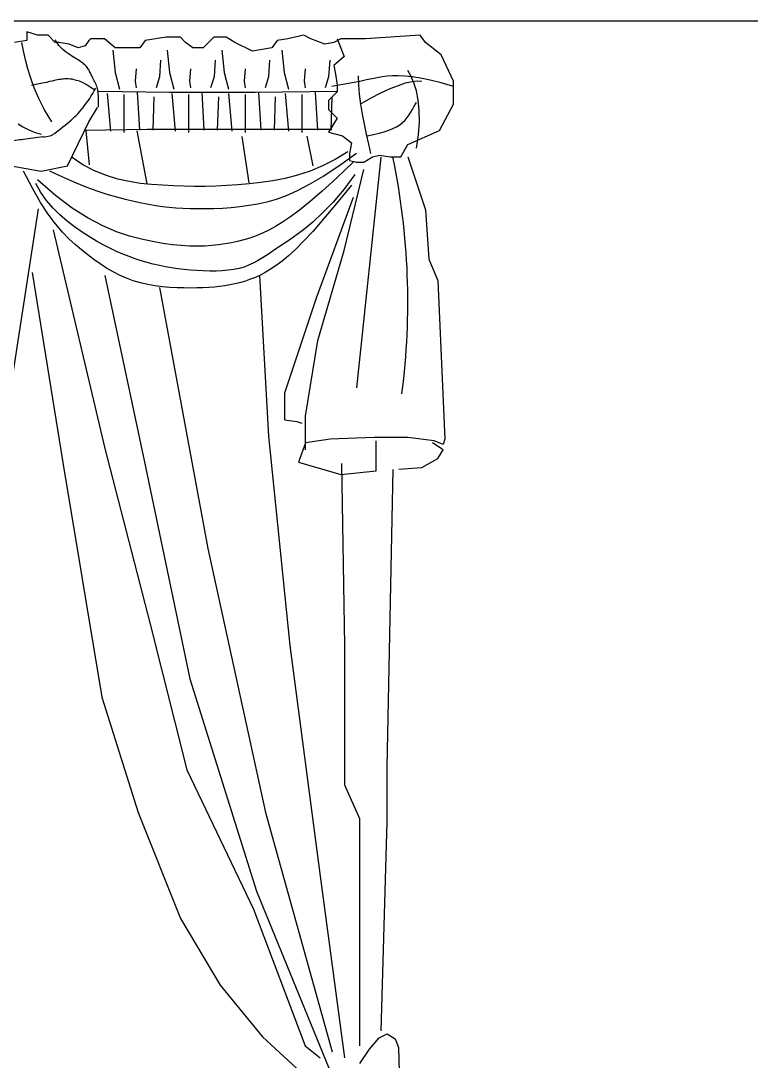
# Model space of a CAD drawing. Header units: inches. Extents: x 3.4 to 45.9, y 7.2 to 32.
# Drawn here: x 36.78 to 37.579, y 26.425 to 27.562 of the extents above; entities that cross this region are included whole.
import ezdxf

# ---------------------------------------------------------------- set-up
doc = ezdxf.new("R2010")
doc.units = ezdxf.units.IN
doc.header["$MEASUREMENT"] = 0
doc.layers.add('02', color=2, linetype='Continuous')
doc.layers.add('4', color=4, linetype='Continuous')

msp = doc.modelspace()

# ---------------------------------------------------------------- linework, layer by layer
at = {"layer": '02'}
for p, q in [((37.1259, 27.5424, 0.2469), (37.1336, 27.5232, 0.2469)), ((36.785, 27.5196, 0.2469), (36.7828, 27.5292, 0.2469)), ((36.8375, 27.5225, 0.2469), (36.8357, 27.5237, 0.2469)), ((36.8804, 27.5302, 0.2469), (36.8828, 27.5058, 0.2469)), ((36.94, 27.5302, 0.2469), (36.9424, 27.5058, 0.2469)), ((36.9996, 27.5302, 0.2469), (37.002, 27.5058, 0.2469)), ((37.0653, 27.5302, 0.2469), (37.0677, 27.5058, 0.2469)), ((36.7875, 27.5098, 0.2469), (36.785, 27.5196, 0.2469)), ((36.8392, 27.5214, 0.2469), (36.8375, 27.5225, 0.2469)), ((36.8409, 27.5204, 0.2469), (36.8392, 27.5214, 0.2469)), ((36.8424, 27.5194, 0.2469), (36.8409, 27.5204, 0.2469)), ((36.8439, 27.5184, 0.2469), (36.8424, 27.5194, 0.2469)), ((36.8453, 27.5175, 0.2469), (36.8439, 27.5184, 0.2469)), ((36.8466, 27.5166, 0.2469), (36.8453, 27.5175, 0.2469)), ((36.8478, 27.5157, 0.2469), (36.8466, 27.5166, 0.2469)), ((36.8488, 27.5148, 0.2469), (36.8478, 27.5157, 0.2469)), ((36.8498, 27.5139, 0.2469), (36.8488, 27.5148, 0.2469)), ((36.8508, 27.513, 0.2469), (36.8498, 27.5139, 0.2469)), ((36.8516, 27.5121, 0.2469), (36.8508, 27.513, 0.2469)), ((36.8524, 27.5112, 0.2469), (36.8516, 27.5121, 0.2469)), ((36.9327, 27.5192, 0.2469), (36.9315, 27.501, 0.2469)), ((36.9923, 27.5192, 0.2469), (36.9911, 27.501, 0.2469)), ((37.0519, 27.5192, 0.2469), (37.0507, 27.501, 0.2469)), ((37.1176, 27.5192, 0.2469), (37.1164, 27.501, 0.2469)), ((37.1336, 27.5232, 0.2469), (37.122, 27.5135, 0.2469)), ((37.122, 27.5135, 0.2469), (37.124, 27.5039, 0.2469)), ((36.7906, 27.4995, 0.2469), (36.7875, 27.5098, 0.2469)), ((36.8531, 27.5102, 0.2469), (36.8524, 27.5112, 0.2469)), ((36.8538, 27.5091, 0.2469), (36.8531, 27.5102, 0.2469)), ((36.8544, 27.5081, 0.2469), (36.8538, 27.5091, 0.2469)), ((36.855, 27.5069, 0.2469), (36.8544, 27.5081, 0.2469)), ((36.8556, 27.5057, 0.2469), (36.855, 27.5069, 0.2469)), ((36.8562, 27.5045, 0.2469), (36.8556, 27.5057, 0.2469)), ((36.8568, 27.5032, 0.2469), (36.8562, 27.5045, 0.2469)), ((36.8574, 27.5019, 0.2469), (36.8568, 27.5032, 0.2469)), ((36.858, 27.5006, 0.2469), (36.8574, 27.5019, 0.2469)), ((36.8586, 27.4993, 0.2469), (36.858, 27.5006, 0.2469)), ((36.8828, 27.5058, 0.2469), (36.8877, 27.4876, 0.2469)), ((36.906, 27.5095, 0.2469), (36.9047, 27.4961, 0.2469)), ((36.9315, 27.501, 0.2469), (36.9278, 27.4888, 0.2469)), ((36.9424, 27.5058, 0.2469), (36.9473, 27.4876, 0.2469)), ((36.9655, 27.5095, 0.2469), (36.9643, 27.4961, 0.2469)), ((36.9911, 27.501, 0.2469), (36.9874, 27.4888, 0.2469)), ((37.002, 27.5058, 0.2469), (37.0069, 27.4876, 0.2469)), ((37.0251, 27.5095, 0.2469), (37.0239, 27.4961, 0.2469)), ((37.0507, 27.501, 0.2469), (37.047, 27.4888, 0.2469)), ((37.0677, 27.5058, 0.2469), (37.0726, 27.4876, 0.2469)), ((37.0908, 27.5095, 0.2469), (37.0896, 27.4961, 0.2469)), ((37.1164, 27.501, 0.2469), (37.1127, 27.4888, 0.2469)), ((37.124, 27.5039, 0.2469), (37.1259, 27.4923, 0.2469)), ((37.1494, 27.4922, 0.2469), (37.149, 27.5019, 0.2469)), ((37.1749, 27.5008, 0.2469), (37.1695, 27.4999, 0.2469)), ((37.1804, 27.5015, 0.2469), (37.1749, 27.5008, 0.2469)), ((37.1862, 27.5019, 0.2469), (37.1804, 27.5015, 0.2469)), ((37.1926, 27.502, 0.2469), (37.1862, 27.5019, 0.2469)), ((37.1998, 27.5016, 0.2469), (37.1926, 27.502, 0.2469)), ((37.2079, 27.5008, 0.2469), (37.1998, 27.5016, 0.2469)), ((37.2065, 27.5019, 0.2469), (37.203, 27.5077, 0.2469)), ((37.2097, 27.4945, 0.2469), (37.2065, 27.5019, 0.2469)), ((37.2171, 27.4994, 0.2469), (37.2079, 27.5008, 0.2469)), ((36.7945, 27.4888, 0.2469), (36.7906, 27.4995, 0.2469)), ((36.798, 27.4928, 0.2469), (36.7913, 27.4915, 0.2469)), ((36.8034, 27.4939, 0.2469), (36.798, 27.4928, 0.2469)), ((36.8078, 27.4949, 0.2469), (36.8034, 27.4939, 0.2469)), ((36.8113, 27.4957, 0.2469), (36.8078, 27.4949, 0.2469)), ((36.8141, 27.4963, 0.2469), (36.8113, 27.4957, 0.2469)), ((36.8163, 27.4968, 0.2469), (36.8141, 27.4963, 0.2469)), ((36.8182, 27.4972, 0.2469), (36.8163, 27.4968, 0.2469)), ((36.8198, 27.4976, 0.2469), (36.8182, 27.4972, 0.2469)), ((36.8214, 27.4979, 0.2469), (36.8198, 27.4976, 0.2469)), ((36.823, 27.4981, 0.2469), (36.8214, 27.4979, 0.2469)), ((36.8246, 27.4983, 0.2469), (36.823, 27.4981, 0.2469)), ((36.8262, 27.4985, 0.2469), (36.8246, 27.4983, 0.2469)), ((36.8279, 27.4986, 0.2469), (36.8262, 27.4985, 0.2469)), ((36.8297, 27.4986, 0.2469), (36.8279, 27.4986, 0.2469)), ((36.8316, 27.4986, 0.2469), (36.8297, 27.4986, 0.2469)), ((36.8336, 27.4984, 0.2469), (36.8316, 27.4986, 0.2469)), ((36.8358, 27.4982, 0.2469), (36.8336, 27.4984, 0.2469)), ((36.8381, 27.4978, 0.2469), (36.8358, 27.4982, 0.2469)), ((36.8408, 27.4971, 0.2469), (36.8381, 27.4978, 0.2469)), ((36.8439, 27.4961, 0.2469), (36.8408, 27.4971, 0.2469)), ((36.8473, 27.4946, 0.2469), (36.8439, 27.4961, 0.2469)), ((36.8512, 27.4925, 0.2469), (36.8473, 27.4946, 0.2469)), ((36.8557, 27.4897, 0.2469), (36.8512, 27.4925, 0.2469)), ((36.8608, 27.4862, 0.2469), (36.8557, 27.4897, 0.2469)), ((36.8593, 27.498, 0.2469), (36.8586, 27.4993, 0.2469)), ((36.86, 27.4967, 0.2469), (36.8593, 27.498, 0.2469)), ((36.8607, 27.4953, 0.2469), (36.86, 27.4967, 0.2469)), ((36.8614, 27.494, 0.2469), (36.8607, 27.4953, 0.2469)), ((36.862, 27.4925, 0.2469), (36.8614, 27.494, 0.2469)), ((36.8626, 27.4911, 0.2469), (36.862, 27.4925, 0.2469)), ((36.8632, 27.4896, 0.2469), (36.8626, 27.4911, 0.2469)), ((36.8636, 27.488, 0.2469), (36.8632, 27.4896, 0.2469)), ((36.9047, 27.4961, 0.2469), (36.906, 27.4888, 0.2469)), ((36.9643, 27.4961, 0.2469), (36.9655, 27.4888, 0.2469)), ((37.0239, 27.4961, 0.2469), (37.0251, 27.4888, 0.2469)), ((37.0896, 27.4961, 0.2469), (37.0908, 27.4888, 0.2469)), ((37.1321, 27.4925, 0.2469), (37.1201, 27.4904, 0.2469)), ((37.1259, 27.4923, 0.2469), (37.1259, 27.4846, 0.2469)), ((37.1421, 27.4943, 0.2469), (37.1321, 27.4925, 0.2469)), ((37.1505, 27.496, 0.2469), (37.1421, 27.4943, 0.2469)), ((37.1503, 27.4819, 0.2469), (37.1494, 27.4922, 0.2469)), ((37.1577, 27.4975, 0.2469), (37.1505, 27.496, 0.2469)), ((37.1639, 27.4988, 0.2469), (37.1577, 27.4975, 0.2469)), ((37.1695, 27.4999, 0.2469), (37.1639, 27.4988, 0.2469)), ((37.1837, 27.488, 0.2469), (37.1927, 27.4916, 0.2469)), ((37.1927, 27.4916, 0.2469), (37.2007, 27.4942, 0.2469)), ((37.2007, 27.4942, 0.2469), (37.2077, 27.4958, 0.2469)), ((37.2077, 27.4958, 0.2469), (37.2136, 27.4964, 0.2469)), ((37.2124, 27.4856, 0.2469), (37.2097, 27.4945, 0.2469)), ((37.2136, 27.4964, 0.2469), (37.2185, 27.4962, 0.2469)), ((37.2276, 27.4972, 0.2469), (37.2171, 27.4994, 0.2469)), ((37.2396, 27.4942, 0.2469), (37.2276, 27.4972, 0.2469)), ((36.7994, 27.4773, 0.2469), (36.7945, 27.4888, 0.2469)), ((36.864, 27.4863, 0.2469), (36.8636, 27.488, 0.2469)), ((36.8643, 27.4844, 0.2469), (36.864, 27.4863, 0.2469)), ((36.8645, 27.4824, 0.2469), (36.8643, 27.4844, 0.2469)), ((36.8646, 27.4802, 0.2469), (36.8645, 27.4824, 0.2469)), ((36.8646, 27.4852, 0.2469), (36.9424, 27.484, 0.2469)), ((36.8647, 27.4777, 0.2469), (36.8646, 27.4802, 0.2469)), ((36.8743, 27.4827, 0.2469), (36.878, 27.4414, 0.2469)), ((36.8926, 27.4815, 0.2469), (36.8926, 27.4402, 0.2469)), ((36.9072, 27.484, 0.2469), (36.9096, 27.4426, 0.2469)), ((36.9254, 27.4791, 0.2469), (36.9242, 27.4426, 0.2469)), ((36.9424, 27.484, 0.2469), (37.0361, 27.484, 0.2469)), ((36.9449, 27.4827, 0.2469), (36.9485, 27.4414, 0.2469)), ((36.9631, 27.4815, 0.2469), (36.9631, 27.4402, 0.2469)), ((36.9777, 27.484, 0.2469), (36.9801, 27.4426, 0.2469)), ((36.996, 27.4791, 0.2469), (36.9947, 27.4426, 0.2469)), ((37.0069, 27.4827, 0.2469), (37.0106, 27.4414, 0.2469)), ((37.0251, 27.4815, 0.2469), (37.0251, 27.4402, 0.2469)), ((37.0361, 27.484, 0.2469), (37.1261, 27.4852, 0.2469)), ((37.0397, 27.484, 0.2469), (37.0422, 27.4426, 0.2469)), ((37.058, 27.4791, 0.2469), (37.0568, 27.4426, 0.2469)), ((37.0689, 27.4827, 0.2469), (37.0726, 27.4414, 0.2469)), ((37.0872, 27.4815, 0.2469), (37.0872, 27.4402, 0.2469)), ((37.1018, 27.484, 0.2469), (37.1042, 27.4426, 0.2469)), ((37.1259, 27.4846, 0.2469), (37.1163, 27.475, 0.2469)), ((37.12, 27.4791, 0.2469), (37.1188, 27.4426, 0.2469)), ((37.1518, 27.4712, 0.2469), (37.1503, 27.4819, 0.2469)), ((37.151, 27.4711, 0.2469), (37.1628, 27.4778, 0.2469)), ((37.1628, 27.4778, 0.2469), (37.1737, 27.4834, 0.2469)), ((37.1737, 27.4834, 0.2469), (37.1837, 27.488, 0.2469)), ((37.2144, 27.4754, 0.2469), (37.2124, 27.4856, 0.2469)), ((36.8057, 27.465, 0.2469), (36.7994, 27.4773, 0.2469)), ((36.854, 27.4518, 0.2469), (36.8636, 27.4673, 0.2469)), ((36.8647, 27.4748, 0.2469), (36.8647, 27.4777, 0.2469)), ((36.8647, 27.4716, 0.2469), (36.8647, 27.4748, 0.2469)), ((36.8647, 27.4679, 0.2469), (36.8647, 27.4716, 0.2469)), ((37.1163, 27.475, 0.2469), (37.1163, 27.4653, 0.2469)), ((37.1536, 27.4603, 0.2469), (37.1518, 27.4712, 0.2469)), ((37.2081, 27.4653, 0.2469), (37.2097, 27.4681, 0.2469)), ((37.2097, 27.4681, 0.2469), (37.2112, 27.4707, 0.2469)), ((37.2112, 27.4707, 0.2469), (37.2127, 27.473, 0.2469)), ((37.2156, 27.464, 0.2469), (37.2144, 27.4754, 0.2469)), ((36.8135, 27.4518, 0.2469), (36.8057, 27.465, 0.2469)), ((37.1163, 27.4653, 0.2469), (37.1259, 27.4557, 0.2469)), ((37.1259, 27.4557, 0.2469), (37.1163, 27.4403, 0.2469)), ((37.1557, 27.4492, 0.2469), (37.1536, 27.4603, 0.2469)), ((37.2, 27.4535, 0.2469), (37.2024, 27.4564, 0.2469)), ((37.2024, 27.4564, 0.2469), (37.2045, 27.4593, 0.2469)), ((37.2045, 27.4593, 0.2469), (37.2064, 27.4623, 0.2469)), ((37.2064, 27.4623, 0.2469), (37.2081, 27.4653, 0.2469)), ((37.2158, 27.4513, 0.2469), (37.2156, 27.464, 0.2469)), ((36.777, 27.4494, 0.2469), (36.7821, 27.4461, 0.2469)), ((36.7821, 27.4461, 0.2469), (36.7879, 27.4432, 0.2469)), ((36.8308, 27.4036, 0.2469), (36.854, 27.4518, 0.2469)), ((36.85, 27.4426, 0.2469), (36.9181, 27.4438, 0.2469)), ((36.9181, 27.4438, 0.2469), (37.12, 27.4438, 0.2469)), ((37.158, 27.4382, 0.2469), (37.1557, 27.4492, 0.2469)), ((37.1823, 27.4426, 0.2469), (37.1867, 27.4443, 0.2469)), ((37.1867, 27.4443, 0.2469), (37.1907, 27.4463, 0.2469)), ((37.1907, 27.4463, 0.2469), (37.1942, 27.4485, 0.2469)), ((37.1942, 27.4485, 0.2469), (37.1973, 27.4509, 0.2469)), ((37.1973, 27.4509, 0.2469), (37.2, 27.4535, 0.2469)), ((36.7879, 27.4432, 0.2469), (36.7944, 27.4406, 0.2469)), ((36.7944, 27.4406, 0.2469), (36.8019, 27.4383, 0.2469)), ((36.855, 27.4048, 0.2469), (36.8513, 27.4419, 0.2469)), ((36.9181, 27.3838, 0.2469), (36.9069, 27.4419, 0.2469)), ((37.0294, 27.385, 0.2469), (37.022, 27.4357, 0.2469)), ((37.0994, 27.4038, 0.2469), (37.093, 27.436, 0.2469)), ((37.1163, 27.4403, 0.2469), (37.1317, 27.4364, 0.2469)), ((37.1317, 27.4364, 0.2469), (37.1413, 27.4287, 0.2469)), ((37.1603, 27.4275, 0.2469), (37.158, 27.4382, 0.2469)), ((37.1587, 27.4364, 0.2469), (37.1656, 27.4379, 0.2469)), ((37.1656, 27.4379, 0.2469), (37.1718, 27.4393, 0.2469)), ((37.1718, 27.4393, 0.2469), (37.1773, 27.4409, 0.2469)), ((37.1773, 27.4409, 0.2469), (37.1823, 27.4426, 0.2469)), ((37.1413, 27.4287, 0.2469), (37.1394, 27.4171, 0.2469)), ((37.1625, 27.4171, 0.2469), (37.1603, 27.4275, 0.2469)), ((36.8477, 27.4048, 0.2469), (36.8347, 27.4133, 0.2469)), ((37.1237, 27.4105, 0.2469), (37.1099, 27.4035, 0.2469)), ((37.1375, 27.4191, 0.2469), (37.1237, 27.4105, 0.2469)), ((37.1471, 27.4171, 0.2469), (37.1275, 27.4033, 0.2469)), ((37.1394, 27.4171, 0.2469), (37.1394, 27.4094, 0.2469)), ((37.1735, 27.4131, 0.2469), (37.1469, 27.1611, 0.2469)), ((37.1548, 27.4075, 0.2469), (37.1645, 27.4133, 0.2469)), ((37.1645, 27.4133, 0.2469), (37.1722, 27.4152, 0.2469)), ((37.1722, 27.4152, 0.2469), (37.1838, 27.4133, 0.2469)), ((36.7691, 27.4036, 0.2469), (36.8019, 27.3979, 0.2469)), ((36.8019, 27.3979, 0.2469), (36.8308, 27.4036, 0.2469)), ((36.8605, 27.3982, 0.2469), (36.8477, 27.4048, 0.2469)), ((36.8733, 27.393, 0.2469), (36.8605, 27.3982, 0.2469)), ((37.1099, 27.4035, 0.2469), (37.0961, 27.3978, 0.2469)), ((37.1275, 27.4033, 0.2469), (37.1103, 27.3921, 0.2469)), ((37.1433, 27.4075, 0.2469), (37.1251, 27.3903, 0.2469)), ((37.1336, 27.3111, 0.2469), (37.1548, 27.3998, 0.2469)), ((37.1394, 27.4094, 0.2469), (37.1471, 27.4075, 0.2469)), ((37.1471, 27.4075, 0.2469), (37.1548, 27.4075, 0.2469)), ((36.7924, 27.3793, 0.2469), (36.7826, 27.3979, 0.2469)), ((36.8177, 27.3712, 0.2469), (36.7981, 27.3882, 0.2469)), ((36.8256, 27.3911, 0.2469), (36.8116, 27.3979, 0.2469)), ((36.8389, 27.3853, 0.2469), (36.8256, 27.3911, 0.2469)), ((36.8859, 27.3892, 0.2469), (36.8733, 27.393, 0.2469)), ((36.8984, 27.3864, 0.2469), (36.8859, 27.3892, 0.2469)), ((37.0555, 27.3873, 0.2469), (37.0424, 27.3853, 0.2469)), ((37.0689, 27.3899, 0.2469), (37.0555, 27.3873, 0.2469)), ((37.0824, 27.3933, 0.2469), (37.0689, 27.3899, 0.2469)), ((37.0961, 27.3978, 0.2469), (37.0824, 27.3933, 0.2469)), ((37.1103, 27.3921, 0.2469), (37.0952, 27.3832, 0.2469)), ((37.1251, 27.3903, 0.2469), (37.1095, 27.3761, 0.2469)), ((37.1452, 27.394, 0.2469), (37.133, 27.3779, 0.2469)), ((36.8014, 27.3637, 0.2469), (36.7924, 27.3793, 0.2469)), ((36.8017, 27.3746, 0.2469), (36.7961, 27.3844, 0.2469)), ((36.8514, 27.3803, 0.2469), (36.8389, 27.3853, 0.2469)), ((36.8632, 27.376, 0.2469), (36.8514, 27.3803, 0.2469)), ((36.8742, 27.3724, 0.2469), (36.8632, 27.376, 0.2469)), ((36.9107, 27.3845, 0.2469), (36.8984, 27.3864, 0.2469)), ((36.9228, 27.3833, 0.2469), (36.9107, 27.3845, 0.2469)), ((36.9348, 27.3824, 0.2469), (36.9228, 27.3833, 0.2469)), ((36.9466, 27.3818, 0.2469), (36.9348, 27.3824, 0.2469)), ((36.9583, 27.3814, 0.2469), (36.9466, 27.3818, 0.2469)), ((36.9699, 27.3812, 0.2469), (36.9583, 27.3814, 0.2469)), ((36.9815, 27.3812, 0.2469), (36.9699, 27.3812, 0.2469)), ((36.9932, 27.3814, 0.2469), (36.9815, 27.3812, 0.2469)), ((37.0051, 27.382, 0.2469), (36.9932, 27.3814, 0.2469)), ((37.0172, 27.3828, 0.2469), (37.0051, 27.382, 0.2469)), ((37.0296, 27.3839, 0.2469), (37.0172, 27.3828, 0.2469)), ((37.0424, 27.3853, 0.2469), (37.0296, 27.3839, 0.2469)), ((37.0819, 27.3763, 0.2469), (37.0699, 27.3709, 0.2469)), ((37.0952, 27.3832, 0.2469), (37.0819, 27.3763, 0.2469)), ((37.1095, 27.3761, 0.2469), (37.0962, 27.3645, 0.2469)), ((37.133, 27.3779, 0.2469), (37.1213, 27.364, 0.2469)), ((37.1413, 27.3824, 0.2469), (37.1252, 27.3625, 0.2469)), ((36.808, 27.3657, 0.2469), (36.8017, 27.3746, 0.2469)), ((36.8151, 27.3575, 0.2469), (36.808, 27.3657, 0.2469)), ((36.8361, 27.3573, 0.2469), (36.8177, 27.3712, 0.2469)), ((36.8846, 27.3693, 0.2469), (36.8742, 27.3724, 0.2469)), ((36.8943, 27.3668, 0.2469), (36.8846, 27.3693, 0.2469)), ((36.9033, 27.3646, 0.2469), (36.8943, 27.3668, 0.2469)), ((36.9118, 27.3628, 0.2469), (36.9033, 27.3646, 0.2469)), ((37.0488, 27.3641, 0.2469), (37.039, 27.3619, 0.2469)), ((37.059, 27.367, 0.2469), (37.0488, 27.3641, 0.2469)), ((37.0699, 27.3709, 0.2469), (37.059, 27.367, 0.2469)), ((37.0962, 27.3645, 0.2469), (37.0847, 27.3552, 0.2469)), ((37.1433, 27.3689, 0.2469), (37.1028, 27.2591, 0.2469)), ((37.1213, 27.364, 0.2469), (37.1099, 27.3522, 0.2469)), ((36.8098, 27.3508, 0.2469), (36.8014, 27.3637, 0.2469)), ((36.8226, 27.35, 0.2469), (36.8151, 27.3575, 0.2469)), ((36.8533, 27.3464, 0.2469), (36.8361, 27.3573, 0.2469)), ((36.9197, 27.3612, 0.2469), (36.9118, 27.3628, 0.2469)), ((36.9274, 27.36, 0.2469), (36.9197, 27.3612, 0.2469)), ((36.9348, 27.3589, 0.2469), (36.9274, 27.36, 0.2469)), ((36.9421, 27.3581, 0.2469), (36.9348, 27.3589, 0.2469)), ((36.9494, 27.3575, 0.2469), (36.9421, 27.3581, 0.2469)), ((36.957, 27.357, 0.2469), (36.9494, 27.3575, 0.2469)), ((36.9649, 27.3567, 0.2469), (36.957, 27.357, 0.2469)), ((36.9732, 27.3566, 0.2469), (36.9649, 27.3567, 0.2469)), ((36.9818, 27.3565, 0.2469), (36.9732, 27.3566, 0.2469)), ((36.9909, 27.3567, 0.2469), (36.9818, 27.3565, 0.2469)), ((37.0002, 27.3571, 0.2469), (36.9909, 27.3567, 0.2469)), ((37.0097, 27.3578, 0.2469), (37.0002, 27.3571, 0.2469)), ((37.0194, 27.3588, 0.2469), (37.0097, 27.3578, 0.2469)), ((37.0291, 27.3602, 0.2469), (37.0194, 27.3588, 0.2469)), ((37.039, 27.3619, 0.2469), (37.0291, 27.3602, 0.2469)), ((37.0847, 27.3552, 0.2469), (37.0748, 27.3478, 0.2469)), ((37.1252, 27.3625, 0.2469), (37.1113, 27.346, 0.2469)), ((36.8177, 27.3401, 0.2469), (36.8098, 27.3508, 0.2469)), ((36.8305, 27.3431, 0.2469), (36.8226, 27.35, 0.2469)), ((36.8386, 27.3369, 0.2469), (36.8305, 27.3431, 0.2469)), ((36.8694, 27.3379, 0.2469), (36.8533, 27.3464, 0.2469)), ((37.0661, 27.342, 0.2469), (37.0583, 27.3373, 0.2469)), ((37.0748, 27.3478, 0.2469), (37.0661, 27.342, 0.2469)), ((37.0991, 27.3422, 0.2469), (37.0889, 27.3338, 0.2469)), ((37.1099, 27.3522, 0.2469), (37.0991, 27.3422, 0.2469)), ((37.1113, 27.346, 0.2469), (37.0994, 27.3323, 0.2469)), ((36.8152, 27.3335, 0.2469), (36.8716, 27.0948, 0.2469)), ((36.8252, 27.3313, 0.2469), (36.8177, 27.3401, 0.2469)), ((36.8323, 27.3239, 0.2469), (36.8252, 27.3313, 0.2469)), ((36.8468, 27.3312, 0.2469), (36.8386, 27.3369, 0.2469)), ((36.8548, 27.3261, 0.2469), (36.8468, 27.3312, 0.2469)), ((36.8845, 27.3314, 0.2469), (36.8694, 27.3379, 0.2469)), ((36.8985, 27.3267, 0.2469), (36.8845, 27.3314, 0.2469)), ((37.044, 27.3301, 0.2469), (37.0371, 27.3272, 0.2469)), ((37.051, 27.3334, 0.2469), (37.044, 27.3301, 0.2469)), ((37.0583, 27.3373, 0.2469), (37.051, 27.3334, 0.2469)), ((37.0889, 27.3338, 0.2469), (37.0794, 27.3266, 0.2469)), ((37.0994, 27.3323, 0.2469), (37.0891, 27.3212, 0.2469)), ((36.8393, 27.3175, 0.2469), (36.8323, 27.3239, 0.2469)), ((36.8625, 27.3214, 0.2469), (36.8548, 27.3261, 0.2469)), ((36.87, 27.3172, 0.2469), (36.8625, 27.3214, 0.2469)), ((36.9116, 27.3233, 0.2469), (36.8985, 27.3267, 0.2469)), ((36.9237, 27.3208, 0.2469), (36.9116, 27.3233, 0.2469)), ((36.935, 27.3189, 0.2469), (36.9237, 27.3208, 0.2469)), ((36.9455, 27.3174, 0.2469), (36.935, 27.3189, 0.2469)), ((37.0101, 27.3194, 0.2469), (37.0032, 27.3182, 0.2469)), ((37.0169, 27.3208, 0.2469), (37.0101, 27.3194, 0.2469)), ((37.0236, 27.3226, 0.2469), (37.0169, 27.3208, 0.2469)), ((37.0304, 27.3247, 0.2469), (37.0236, 27.3226, 0.2469)), ((37.0371, 27.3272, 0.2469), (37.0304, 27.3247, 0.2469)), ((37.0706, 27.3206, 0.2469), (37.0627, 27.3153, 0.2469)), ((37.0794, 27.3266, 0.2469), (37.0706, 27.3206, 0.2469)), ((37.0891, 27.3212, 0.2469), (37.0802, 27.3123, 0.2469)), ((36.8461, 27.3118, 0.2469), (36.8393, 27.3175, 0.2469)), ((36.8529, 27.3063, 0.2469), (36.8461, 27.3118, 0.2469)), ((36.8773, 27.3135, 0.2469), (36.87, 27.3172, 0.2469)), ((36.8844, 27.3101, 0.2469), (36.8773, 27.3135, 0.2469)), ((36.8913, 27.3071, 0.2469), (36.8844, 27.3101, 0.2469)), ((36.8982, 27.3044, 0.2469), (36.8913, 27.3071, 0.2469)), ((36.9552, 27.3165, 0.2469), (36.9455, 27.3174, 0.2469)), ((36.9643, 27.316, 0.2469), (36.9552, 27.3165, 0.2469)), ((36.9729, 27.3158, 0.2469), (36.9643, 27.316, 0.2469)), ((36.981, 27.316, 0.2469), (36.9729, 27.3158, 0.2469)), ((36.9887, 27.3165, 0.2469), (36.981, 27.316, 0.2469)), ((36.996, 27.3172, 0.2469), (36.9887, 27.3165, 0.2469)), ((37.0032, 27.3182, 0.2469), (36.996, 27.3172, 0.2469)), ((37.0558, 27.3106, 0.2469), (37.0496, 27.3065, 0.2469)), ((37.0627, 27.3153, 0.2469), (37.0558, 27.3106, 0.2469)), ((37.0802, 27.3123, 0.2469), (37.0724, 27.3051, 0.2469)), ((37.1047, 27.2128, 0.2469), (37.1336, 27.3111, 0.2469)), ((36.8597, 27.3012, 0.2469), (36.8529, 27.3063, 0.2469)), ((36.8666, 27.2964, 0.2469), (36.8597, 27.3012, 0.2469)), ((36.8736, 27.2919, 0.2469), (36.8666, 27.2964, 0.2469)), ((36.9049, 27.302, 0.2469), (36.8982, 27.3044, 0.2469)), ((36.9115, 27.2999, 0.2469), (36.9049, 27.302, 0.2469)), ((36.9181, 27.2979, 0.2469), (36.9115, 27.2999, 0.2469)), ((36.9247, 27.2962, 0.2469), (36.9181, 27.2979, 0.2469)), ((36.9314, 27.2946, 0.2469), (36.9247, 27.2962, 0.2469)), ((37.0338, 27.2971, 0.2469), (37.0289, 27.2949, 0.2469)), ((37.0388, 27.2998, 0.2469), (37.0338, 27.2971, 0.2469)), ((37.044, 27.3029, 0.2469), (37.0388, 27.2998, 0.2469)), ((37.0496, 27.3065, 0.2469), (37.044, 27.3029, 0.2469)), ((37.0655, 27.2993, 0.2469), (37.059, 27.2946, 0.2469)), ((37.0724, 27.3051, 0.2469), (37.0655, 27.2993, 0.2469)), ((36.8806, 27.2878, 0.2469), (36.8736, 27.2919, 0.2469)), ((36.8878, 27.2841, 0.2469), (36.8806, 27.2878, 0.2469)), ((36.938, 27.2933, 0.2469), (36.9314, 27.2946, 0.2469)), ((36.9447, 27.2921, 0.2469), (36.938, 27.2933, 0.2469)), ((36.9514, 27.2911, 0.2469), (36.9447, 27.2921, 0.2469)), ((36.9583, 27.2903, 0.2469), (36.9514, 27.2911, 0.2469)), ((36.9652, 27.2896, 0.2469), (36.9583, 27.2903, 0.2469)), ((36.9722, 27.2891, 0.2469), (36.9652, 27.2896, 0.2469)), ((36.9793, 27.2887, 0.2469), (36.9722, 27.2891, 0.2469)), ((36.9864, 27.2886, 0.2469), (36.9793, 27.2887, 0.2469)), ((36.9933, 27.2886, 0.2469), (36.9864, 27.2886, 0.2469)), ((37.0001, 27.2889, 0.2469), (36.9933, 27.2886, 0.2469)), ((37.0066, 27.2895, 0.2469), (37.0001, 27.2889, 0.2469)), ((37.0128, 27.2904, 0.2469), (37.0066, 27.2895, 0.2469)), ((37.0185, 27.2915, 0.2469), (37.0128, 27.2904, 0.2469)), ((37.0239, 27.293, 0.2469), (37.0185, 27.2915, 0.2469)), ((37.0289, 27.2949, 0.2469), (37.0239, 27.293, 0.2469)), ((37.0469, 27.2869, 0.2469), (37.0412, 27.2839, 0.2469)), ((37.0529, 27.2905, 0.2469), (37.0469, 27.2869, 0.2469)), ((37.059, 27.2946, 0.2469), (37.0529, 27.2905, 0.2469)), ((36.8716, 27.2838, 0.2469), (36.9147, 27.0815, 0.2469)), ((36.8952, 27.2808, 0.2469), (36.8878, 27.2841, 0.2469)), ((36.9028, 27.278, 0.2469), (36.8952, 27.2808, 0.2469)), ((36.9107, 27.2757, 0.2469), (36.9028, 27.278, 0.2469)), ((36.9186, 27.2739, 0.2469), (36.9107, 27.2757, 0.2469)), ((36.9267, 27.2725, 0.2469), (36.9186, 27.2739, 0.2469)), ((37.0083, 27.2734, 0.2469), (37.0028, 27.2724, 0.2469)), ((37.0137, 27.2745, 0.2469), (37.0083, 27.2734, 0.2469)), ((37.0191, 27.2758, 0.2469), (37.0137, 27.2745, 0.2469)), ((37.0246, 27.2773, 0.2469), (37.0191, 27.2758, 0.2469)), ((37.03, 27.2792, 0.2469), (37.0246, 27.2773, 0.2469)), ((37.0355, 27.2813, 0.2469), (37.03, 27.2792, 0.2469)), ((37.0412, 27.2839, 0.2469), (37.0355, 27.2813, 0.2469)), ((37.0408, 27.2838, 0.2469), (37.0507, 27.1081, 0.2469)), ((36.9348, 27.2715, 0.2469), (36.9267, 27.2725, 0.2469)), ((36.9313, 27.2705, 0.2469), (36.9844, 26.9854, 0.2469)), ((36.9428, 27.2708, 0.2469), (36.9348, 27.2715, 0.2469)), ((36.9506, 27.2703, 0.2469), (36.9428, 27.2708, 0.2469)), ((36.9582, 27.2701, 0.2469), (36.9506, 27.2703, 0.2469)), ((36.9655, 27.27, 0.2469), (36.9582, 27.2701, 0.2469)), ((36.9724, 27.2701, 0.2469), (36.9655, 27.27, 0.2469)), ((36.979, 27.2702, 0.2469), (36.9724, 27.2701, 0.2469)), ((36.9853, 27.2706, 0.2469), (36.979, 27.2702, 0.2469)), ((36.9913, 27.271, 0.2469), (36.9853, 27.2706, 0.2469)), ((36.9971, 27.2717, 0.2469), (36.9913, 27.271, 0.2469)), ((37.0028, 27.2724, 0.2469), (36.9971, 27.2717, 0.2469)), ((37.1028, 27.2591, 0.2469), (37.068, 27.155, 0.2469)), ((37.0912, 27.1299, 0.2469), (37.1047, 27.2128, 0.2469)), ((37.068, 27.155, 0.2469), (37.068, 27.1261, 0.2469)), ((37.068, 27.1261, 0.2469), (37.0815, 27.1241, 0.2469)), ((37.0912, 27.0933, 0.2469), (37.0912, 27.1299, 0.2469)), ((37.0815, 27.1241, 0.2469), (37.0873, 27.1222, 0.2469)), ((37.0507, 27.1081, 0.2469), (37.074, 26.8793, 0.2469)), ((37.1182, 27.1049, 0.2469), (37.0912, 27.101, 0.2469)), ((37.1664, 27.1068, 0.2469), (37.1182, 27.1049, 0.2469)), ((37.203, 27.1068, 0.2469), (37.1664, 27.1068, 0.2469)), ((37.1683, 27.0702, 0.2469), (37.1683, 27.1029, 0.2469)), ((36.8716, 27.0948, 0.2469), (36.9214, 26.9025, 0.2469)), ((37.0912, 27.101, 0.2469), (37.0835, 27.0798, 0.2469)), ((36.9147, 27.0815, 0.2469), (36.9645, 26.8428, 0.2469)), ((37.0835, 27.0798, 0.2469), (37.1298, 27.0663, 0.2469)), ((37.1298, 27.0663, 0.2469), (37.1683, 27.0702, 0.2469)), ((37.1304, 27.0782, 0.2469), (37.1337, 26.8793, 0.2469)), ((36.9844, 26.9854, 0.2469), (37.0474, 26.6969, 0.2469)), ((36.9214, 26.9025, 0.2469), (36.9612, 26.7434, 0.2469)), ((37.074, 26.8793, 0.2469), (37.1071, 26.6273, 0.2469)), ((37.1337, 26.8793, 0.2469), (37.1337, 26.7268, 0.2469)), ((36.9645, 26.8428, 0.2469), (37.0375, 26.6107, 0.2469)), ((36.9612, 26.7434, 0.2469), (37.0342, 26.5909, 0.2469)), ((37.1337, 26.7268, 0.2469), (37.1503, 26.6903, 0.2469)), ((37.0474, 26.6969, 0.2469), (37.1204, 26.435, 0.2469)), ((37.1503, 26.6903, 0.2469), (37.1503, 26.4417, 0.2469)), ((37.1071, 26.6273, 0.2469), (37.1337, 26.4284, 0.2469)), ((37.0375, 26.6107, 0.2469), (37.1204, 26.4085, 0.2469)), ((37.0342, 26.5909, 0.2469), (37.0906, 26.4417, 0.2469)), ((37.0906, 26.4417, 0.2469), (37.1071, 26.4284, 0.2469))]:
    msp.add_line(p, q, dxfattribs=at)
for centre, radius, start, end in [((36.7316, 27.5584, 0.2469), 0.1477, 321.6957, 331.7486), ((36.7711, 27.5272, 0.2469), 0.0973, 309.3041, 321.6957), ((36.5738, 27.7681, 0.2469), 0.4088, 306.0136, 309.3041), ((37.1287, 24.8817, 0.2469), 2.5742, 97.7265, 98.126), ((37.1075, 25.0377, 0.2469), 2.4168, 97.2199, 97.7265), ((36.7632, 27.756, 0.2469), 0.3233, 277.2199, 278.6051), ((36.8107, 27.4423, 0.2469), 0.006, 278.6051, 306.0136), ((36.4248, 27.2543, 0.2469), 0.7783, 352.6333, 11.7741)]:
    msp.add_arc(centre, radius, start, end, dxfattribs=at)
at = {"layer": '4'}
for p, q in [((25.2032, 27.5622), (45.5294, 27.5622)), ((36.7981, 27.5463, 0.2469), (36.7865, 27.5501, 0.2469)), ((36.7865, 27.5501, 0.2469), (36.7865, 27.5405, 0.2469)), ((36.8096, 27.5463, 0.2469), (36.7981, 27.5463, 0.2469)), ((36.8173, 27.5386, 0.2469), (36.8096, 27.5463, 0.2469)), ((37.0893, 27.5463, 0.2469), (37.0719, 27.5424, 0.2469)), ((37.097, 27.5424, 0.2469), (37.0893, 27.5463, 0.2469)), ((37.2165, 27.5463, 0.2469), (37.1568, 27.5424, 0.2469)), ((37.2223, 27.5386, 0.2469), (37.2165, 27.5463, 0.2469)), ((36.7865, 27.5405, 0.2469), (36.773, 27.5386, 0.2469)), ((36.7828, 27.5292, 0.2469), (36.7807, 27.5386, 0.2469)), ((36.8212, 27.5386, 0.2469), (36.8173, 27.5386, 0.2469)), ((36.8195, 27.5381, 0.2469), (36.8175, 27.5413, 0.2469)), ((36.8215, 27.5353, 0.2469), (36.8195, 27.5381, 0.2469)), ((36.8328, 27.5366, 0.2469), (36.8212, 27.5386, 0.2469)), ((36.8236, 27.5329, 0.2469), (36.8215, 27.5353, 0.2469)), ((36.8424, 27.5328, 0.2469), (36.8328, 27.5366, 0.2469)), ((36.8501, 27.5347, 0.2469), (36.8424, 27.5328, 0.2469)), ((36.854, 27.5405, 0.2469), (36.8501, 27.5347, 0.2469)), ((36.8559, 27.5424, 0.2469), (36.854, 27.5405, 0.2469)), ((36.8713, 27.5424, 0.2469), (36.8559, 27.5424, 0.2469)), ((36.8829, 27.5328, 0.2469), (36.8713, 27.5424, 0.2469)), ((36.9157, 27.5405, 0.2469), (36.9099, 27.5328, 0.2469)), ((36.9388, 27.5444, 0.2469), (36.9157, 27.5405, 0.2469)), ((36.9543, 27.5444, 0.2469), (36.9388, 27.5444, 0.2469)), ((36.96, 27.5386, 0.2469), (36.9543, 27.5444, 0.2469)), ((36.9678, 27.5328, 0.2469), (36.96, 27.5386, 0.2469)), ((36.9851, 27.5386, 0.2469), (36.9793, 27.5328, 0.2469)), ((36.9909, 27.5444, 0.2469), (36.9851, 27.5386, 0.2469)), ((37.0044, 27.5444, 0.2469), (36.9909, 27.5444, 0.2469)), ((37.014, 27.5386, 0.2469), (37.0044, 27.5444, 0.2469)), ((37.0333, 27.5289, 0.2469), (37.014, 27.5386, 0.2469)), ((37.0603, 27.5405, 0.2469), (37.0545, 27.5328, 0.2469)), ((37.0719, 27.5424, 0.2469), (37.0603, 27.5405, 0.2469)), ((37.1124, 27.5366, 0.2469), (37.097, 27.5424, 0.2469)), ((37.122, 27.5386, 0.2469), (37.1124, 27.5366, 0.2469)), ((37.1298, 27.5424, 0.2469), (37.122, 27.5386, 0.2469)), ((37.1568, 27.5424, 0.2469), (37.1298, 27.5424, 0.2469)), ((37.2397, 27.5251, 0.2469), (37.2223, 27.5386, 0.2469)), ((36.8257, 27.5309, 0.2469), (36.8236, 27.5329, 0.2469)), ((36.8278, 27.5291, 0.2469), (36.8257, 27.5309, 0.2469)), ((36.8298, 27.5275, 0.2469), (36.8278, 27.5291, 0.2469)), ((36.8318, 27.5261, 0.2469), (36.8298, 27.5275, 0.2469)), ((36.8338, 27.5249, 0.2469), (36.8318, 27.5261, 0.2469)), ((36.8357, 27.5237, 0.2469), (36.8338, 27.5249, 0.2469)), ((36.9099, 27.5328, 0.2469), (36.8829, 27.5328, 0.2469)), ((36.9793, 27.5328, 0.2469), (36.9678, 27.5328, 0.2469)), ((37.0545, 27.5328, 0.2469), (37.0333, 27.5289, 0.2469)), ((37.2532, 27.4962, 0.2469), (37.2397, 27.5251, 0.2469)), ((37.2532, 27.4904, 0.2469), (37.2396, 27.4942, 0.2469)), ((37.2532, 27.4711, 0.2469), (37.2532, 27.4962, 0.2469)), ((37.2378, 27.4422, 0.2469), (37.2532, 27.4711, 0.2469)), ((37.2149, 27.4376, 0.2469), (37.2158, 27.4513, 0.2469)), ((37.203, 27.4268, 0.2469), (37.2378, 27.4422, 0.2469)), ((37.2127, 27.4229, 0.2469), (37.2149, 27.4376, 0.2469)), ((37.1953, 27.4133, 0.2469), (37.203, 27.4268, 0.2469)), ((37.1838, 27.4133, 0.2469), (37.1953, 27.4133, 0.2469)), ((37.203, 27.4133, 0.2469), (37.2223, 27.3555, 0.2469)), ((36.7986, 27.3567, 0.2469), (36.7655, 27.1412, 0.2469)), ((37.2223, 27.3555, 0.2469), (37.2262, 27.3015, 0.2469)), ((37.2262, 27.3015, 0.2469), (37.2358, 27.2783, 0.2469)), ((36.792, 27.2871, 0.2469), (36.8252, 27.0815, 0.2469)), ((37.2358, 27.2783, 0.2469), (37.2435, 27.1049, 0.2469)), ((37.232, 27.1029, 0.2469), (37.203, 27.1068, 0.2469)), ((37.2416, 27.0991, 0.2469), (37.232, 27.1029, 0.2469)), ((37.2435, 27.1049, 0.2469), (37.2416, 27.0991, 0.2469)), ((37.2416, 27.0933, 0.2469), (37.23, 27.101, 0.2469)), ((37.2358, 27.0837, 0.2469), (37.2416, 27.0933, 0.2469)), ((36.8252, 27.0815, 0.2469), (36.8683, 26.8229, 0.2469)), ((37.2185, 27.074, 0.2469), (37.2358, 27.0837, 0.2469)), ((37.1867, 27.0716, 0.2469), (37.1801, 26.7467, 0.2469)), ((37.1934, 27.0721, 0.2469), (37.2185, 27.074, 0.2469)), ((36.8683, 26.8229, 0.2469), (36.9081, 26.6969, 0.2469)), ((37.1801, 26.7467, 0.2469), (37.1801, 26.687, 0.2469)), ((36.9081, 26.6969, 0.2469), (36.9546, 26.5809, 0.2469)), ((37.1801, 26.687, 0.2469), (37.1735, 26.4582, 0.2469)), ((36.9546, 26.5809, 0.2469), (36.9977, 26.508, 0.2469)), ((36.9977, 26.508, 0.2469), (37.0441, 26.4516, 0.2469)), ((37.1718, 26.4504, 0.2469), (37.1805, 26.4546, 0.2469)), ((37.1805, 26.4546, 0.2469), (37.1893, 26.4492, 0.2469)), ((37.0441, 26.4516, 0.2469), (37.0906, 26.4085, 0.2469)), ((37.1613, 26.4379, 0.2469), (37.1718, 26.4504, 0.2469)), ((37.1893, 26.4492, 0.2469), (37.1927, 26.44, 0.2469)), ((37.1505, 26.4225, 0.2469), (37.1613, 26.4379, 0.2469)), ((37.1927, 26.44, 0.2469), (37.1935, 26.4129, 0.2469))]:
    msp.add_line(p, q, dxfattribs=at)

doc.saveas('drawing.dxf')
